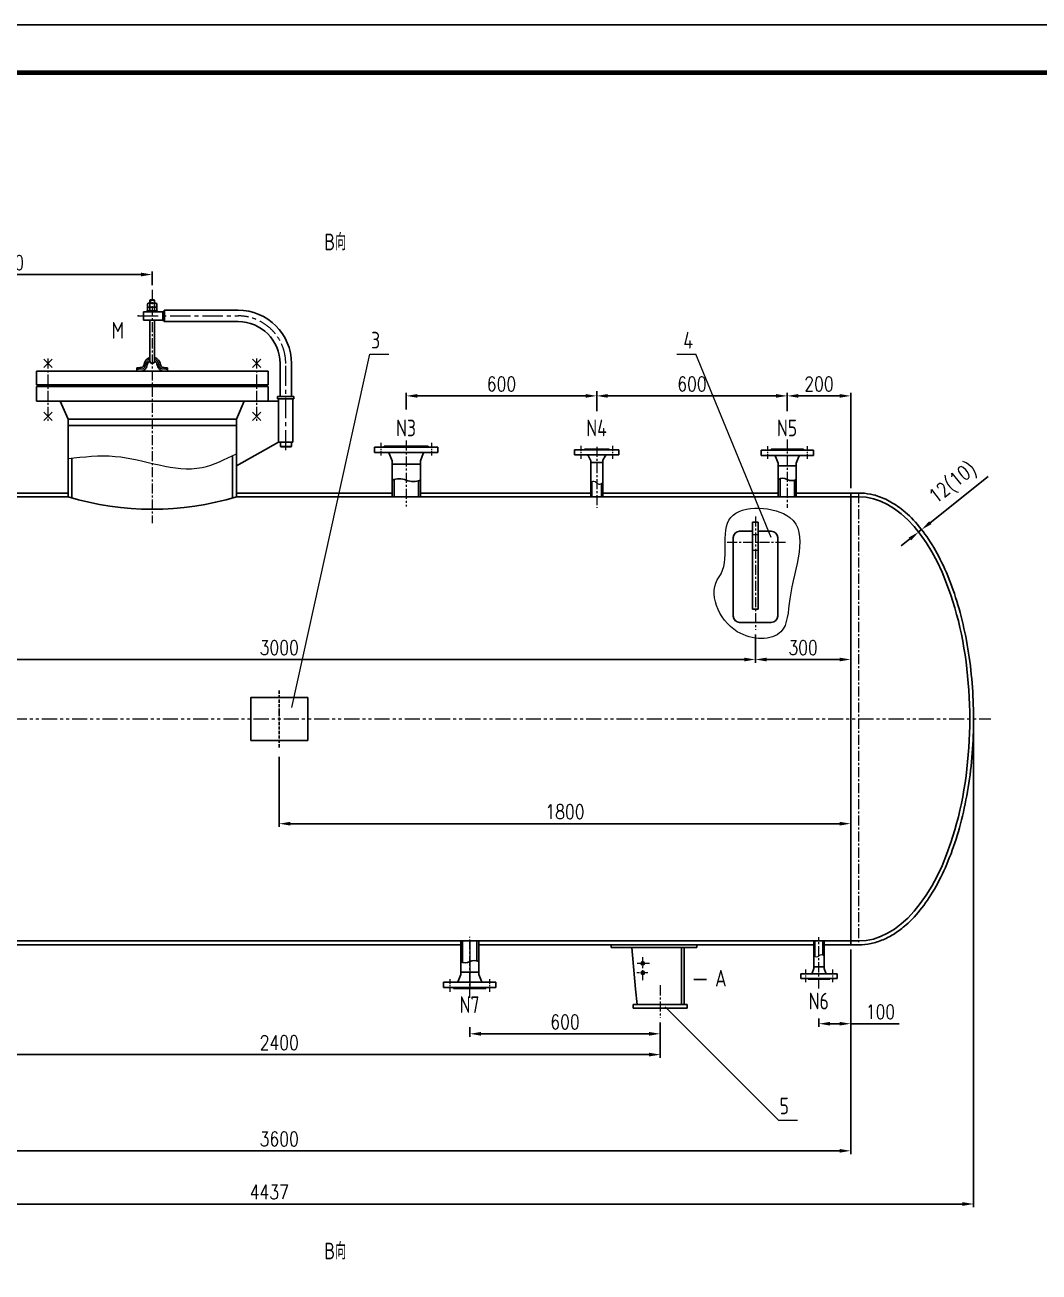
# Model space of a CAD drawing. Header units: millimetres. Extents: x 35105 to 485432, y -50286 to 1224.
# Drawn here: x 466963 to 470158, y -45296 to -41365 of the extents above; entities that cross this region are included whole.
import ezdxf
from ezdxf.enums import TextEntityAlignment as Align

# ---------------------------------------------------------------- set-up
doc = ezdxf.new("R2010")
doc.units = ezdxf.units.MM
for name, pattern in [('ACAD_ISO05W100', [33, 24, -3, 0, -3, 0, -3]), ('CENTER', [50.8, 31.75, -6.35, 6.35, -6.35]), ('CENTERX2', [101.6, 63.5, -12.7, 12.7, -12.7]), ('CONTINOUS', [0]), ('DASHDOT-M', [36, 30, -3, 0, -3]), ('DASHDOT-S', [14, 10, -2, 0, -2]), ('DASHED', [19.05, 12.7, -6.35]), ('PHANTOM2', [31.75, 15.875, -3.175, 3.175, -3.175, 3.175, -3.175])]:
    doc.linetypes.add(name, pattern=pattern)
doc.layers.get('0').update_dxf_attribs({"lineweight": 18})
doc.layers.get('Defpoints').update_dxf_attribs({"lineweight": 18})
for name, color, linetype, lineweight in [('3（中心线）', 1, 'CENTER', 20), ('明细', 6, 'Continuous', 18), ('虚线', 1, 'DASHED', 13), ('轴线', 3, 'PHANTOM2', 18), ('长点划线', 1, 'CENTERX2', 13)]:
    doc.layers.add(name, color=color, linetype=linetype, lineweight=lineweight)
for name, color, linetype in [('BORDER', 7, 'Continuous'), ('CDR_DIM', 7, 'Continuous'), ('CDR_DWG3', 1, 'DASHDOT-M'), ('DIM', 6, 'Continuous'), ('（1）细实线', 4, 'Continuous')]:
    doc.layers.add(name, color=color, linetype=linetype)
doc.styles.add('HZ', font='gbenor.shx', dxfattribs={"width": 0.9, "bigfont": 'gbcbig.shx'})
doc.styles.add('XW', font='romans.shx', dxfattribs={"width": 0.8, "bigfont": 'lytxt.shx'})
doc.dimstyles.new('15倍-基本式样', dxfattribs={"dimtxt": 45, "dimasz": 35, "dimexe": 10, "dimexo": 15, "dimgap": 15, "dimtad": 1, "dimdec": 1, "dimdsep": 46, "dimtxsty": 'XW', "dimcen": 0, "dimadec": 0, "dimazin": 0, "dimtfac": 1, "dimtdec": 1, "dimtmove": 0, "dimatfit": 3, "dimfxl": 1, "dimarcsym": 0})

# ---------------------------------------------------------------- blocks, each defined once
blk = doc.blocks.new('*D149')
at = {"color": 0, "lineweight": -2, "transparency": 16777216}
for p, q in [((466564.5, -44509.9), (466564.5, -44621)), ((468964.5, -44509.9), (468964.5, -44621)), ((466599.5, -44611), (468929.5, -44611))]:
    blk.add_line(p, q, dxfattribs=at)
at = {"color": 0, "transparency": 16777216}
for points in [[(466599.5, -44605.1), (466599.5, -44616.8), (466564.5, -44611)], [(468929.5, -44605.1), (468929.5, -44616.8), (468964.5, -44611)]]:
    blk.add_solid(points, dxfattribs=at)
at = {"layer": 'Defpoints', "color": 0, "transparency": 16777216}
for p in [(466564.5, -44494.9), (468964.5, -44494.9), (468964.5, -44611)]:
    blk.add_point(p, dxfattribs=at)
at = {"color": 0, "transparency": 16777216, "insert": (467764.5, -44573.5), "char_height": 45, "attachment_point": 5, "style": 'XW'}
blk.add_mtext('2400', dxfattribs=at)
blk = doc.blocks.new('*D152')
at = {"color": 0, "lineweight": -2, "transparency": 16777216}
for p, q in [((469364.5, -42582), (469364.5, -42524.7)), ((469564.5, -42825.9), (469564.5, -42524.7)), ((469529.5, -42534.7), (469399.5, -42534.7))]:
    blk.add_line(p, q, dxfattribs=at)
at = {"color": 0, "transparency": 16777216}
for points in [[(469399.5, -42528.9), (469399.5, -42540.5), (469364.5, -42534.7)], [(469529.5, -42528.9), (469529.5, -42540.5), (469564.5, -42534.7)]]:
    blk.add_solid(points, dxfattribs=at)
at = {"layer": 'Defpoints', "color": 0, "transparency": 16777216}
for p in [(469364.5, -42534.7), (469364.5, -42597), (469564.5, -42840.9)]:
    blk.add_point(p, dxfattribs=at)
at = {"color": 0, "transparency": 16777216, "insert": (469464.5, -42497.2), "char_height": 45, "attachment_point": 5, "style": 'XW'}
blk.add_mtext('200', dxfattribs=at)
blk = doc.blocks.new('*D153')
at = {"color": 0, "lineweight": -2, "transparency": 16777216}
for p, q in [((468764.5, -42582.8), (468764.5, -42524.7)), ((469364.5, -42582.8), (469364.5, -42524.7)), ((469329.5, -42534.7), (468799.5, -42534.7))]:
    blk.add_line(p, q, dxfattribs=at)
at = {"color": 0, "transparency": 16777216}
for points in [[(468799.5, -42528.9), (468799.5, -42540.5), (468764.5, -42534.7)], [(469329.5, -42528.9), (469329.5, -42540.5), (469364.5, -42534.7)]]:
    blk.add_solid(points, dxfattribs=at)
at = {"layer": 'Defpoints', "color": 0, "transparency": 16777216}
for p in [(468764.5, -42534.7), (468764.5, -42597.8), (469364.5, -42597.8)]:
    blk.add_point(p, dxfattribs=at)
at = {"color": 0, "transparency": 16777216, "insert": (469064.5, -42497.2), "char_height": 45, "attachment_point": 5, "style": 'XW'}
blk.add_mtext('600', dxfattribs=at)
blk = doc.blocks.new('*D154')
at = {"color": 0, "lineweight": -2, "transparency": 16777216}
for p, q in [((468164.5, -42577.1), (468164.5, -42524.7)), ((468764.5, -42519.7), (468764.5, -42524.7)), ((468729.5, -42534.7), (468199.5, -42534.7))]:
    blk.add_line(p, q, dxfattribs=at)
at = {"color": 0, "transparency": 16777216}
for points in [[(468199.5, -42528.9), (468199.5, -42540.5), (468164.5, -42534.7)], [(468729.5, -42528.9), (468729.5, -42540.5), (468764.5, -42534.7)]]:
    blk.add_solid(points, dxfattribs=at)
at = {"layer": 'Defpoints', "color": 0, "transparency": 16777216}
for p in [(468164.5, -42534.7), (468764.5, -42534.7), (468164.5, -42592.1)]:
    blk.add_point(p, dxfattribs=at)
at = {"color": 0, "transparency": 16777216, "insert": (468464.5, -42497.2), "char_height": 45, "attachment_point": 5, "style": 'XW'}
blk.add_mtext('600', dxfattribs=at)
blk = doc.blocks.new('*D157')
at = {"color": 0, "lineweight": -2, "transparency": 16777216}
for p, q in [((466464.5, -42335.1), (466464.5, -42142.2)), ((467329.5, -42152.2), (466499.5, -42152.2)), ((467364.5, -42185.8), (467364.5, -42142.2))]:
    blk.add_line(p, q, dxfattribs=at)
at = {"color": 0, "transparency": 16777216}
for points in [[(466499.5, -42146.3), (466499.5, -42158), (466464.5, -42152.2)], [(467329.5, -42146.3), (467329.5, -42158), (467364.5, -42152.2)]]:
    blk.add_solid(points, dxfattribs=at)
at = {"layer": 'Defpoints', "color": 0, "transparency": 16777216}
for p in [(466464.5, -42152.2), (467364.5, -42200.8), (466464.5, -42350.1)]:
    blk.add_point(p, dxfattribs=at)
at = {"color": 0, "transparency": 16777216, "insert": (466914.5, -42114.7), "char_height": 45, "attachment_point": 5, "style": 'XW'}
blk.add_mtext('900', dxfattribs=at)
blk = doc.blocks.new('*D162')
at = {"color": 0, "lineweight": -2, "transparency": 16777216}
for p, q in [((469564.5, -44279.9), (469564.5, -44523.7)), ((469464.5, -44497.3), (469464.5, -44523.7)), ((469499.5, -44513.7), (469529.5, -44513.7)), ((469564.5, -44513.7), (469716.9, -44513.7))]:
    blk.add_line(p, q, dxfattribs=at)
at = {"color": 0, "transparency": 16777216}
for points in [[(469499.5, -44507.9), (469499.5, -44519.5), (469464.5, -44513.7)], [(469529.5, -44507.9), (469529.5, -44519.5), (469564.5, -44513.7)]]:
    blk.add_solid(points, dxfattribs=at)
at = {"layer": 'Defpoints', "color": 0, "transparency": 16777216}
for p in [(469564.5, -44264.9), (469464.5, -44482.3), (469464.5, -44513.7)]:
    blk.add_point(p, dxfattribs=at)
at = {"color": 0, "transparency": 16777216, "insert": (469658.2, -44476.2), "char_height": 45, "attachment_point": 5, "style": 'XW'}
blk.add_mtext('100', dxfattribs=at)
blk = doc.blocks.new('*D163')
at = {"color": 0, "lineweight": -2, "transparency": 16777216}
for p, q in [((468364.5, -44524), (468364.5, -44555.4)), ((468964.5, -44509.9), (468964.5, -44555.4)), ((468399.5, -44545.4), (468929.5, -44545.4))]:
    blk.add_line(p, q, dxfattribs=at)
at = {"color": 0, "transparency": 16777216}
for points in [[(468399.5, -44539.6), (468399.5, -44551.3), (468364.5, -44545.4)], [(468929.5, -44539.6), (468929.5, -44551.3), (468964.5, -44545.4)]]:
    blk.add_solid(points, dxfattribs=at)
at = {"layer": 'Defpoints', "color": 0, "transparency": 16777216}
for p in [(468964.5, -44494.9), (468364.5, -44509), (468964.5, -44545.4)]:
    blk.add_point(p, dxfattribs=at)
at = {"color": 0, "transparency": 16777216, "insert": (468664.5, -44507.9), "char_height": 45, "attachment_point": 5, "style": 'XW'}
blk.add_mtext('600', dxfattribs=at)
blk = doc.blocks.new('*D164')
at = {"color": 0, "lineweight": -2, "transparency": 16777216}
for p, q in [((469815.2, -42934.4), (469997.2, -42788.8)), ((469778.5, -42963.7), (469787.9, -42956.2)), ((469793.7, -42963.4), (469794.2, -42964)), ((469751.2, -42985.6), (469723.9, -43007.5)), ((469784.3, -42970.9), (469784.8, -42971.5))]:
    blk.add_line(p, q, dxfattribs=at)
at = {"color": 0, "transparency": 16777216}
for points in [[(469747.6, -42981), (469754.9, -42990.2), (469778.5, -42963.7)], [(469811.6, -42929.8), (469818.9, -42938.9), (469787.9, -42956.2)]]:
    blk.add_solid(points, dxfattribs=at)
at = {"layer": 'Defpoints', "color": 0, "transparency": 16777216}
for p in [(469774.9, -42959.2), (469784.3, -42951.7), (469787.9, -42956.2)]:
    blk.add_point(p, dxfattribs=at)
at = {"color": 0, "transparency": 16777216, "insert": (469889.1, -42812.2), "char_height": 45, "attachment_point": 5, "rotation": 38.6728, "style": 'XW'}
blk.add_mtext('12(10)', dxfattribs=at)
blk = doc.blocks.new('*D166')
at = {"color": 0, "lineweight": -2, "transparency": 16777216}
for p, q in [((467764.5, -43672.6), (467764.5, -43893.1)), ((469564.5, -43868.1), (469564.5, -43873.1)), ((469529.5, -43883.1), (467799.5, -43883.1))]:
    blk.add_line(p, q, dxfattribs=at)
at = {"color": 0, "transparency": 16777216}
for points in [[(467799.5, -43877.3), (467799.5, -43889), (467764.5, -43883.1)], [(469529.5, -43877.3), (469529.5, -43889), (469564.5, -43883.1)]]:
    blk.add_solid(points, dxfattribs=at)
at = {"layer": 'Defpoints', "color": 0, "transparency": 16777216}
for p in [(467764.5, -43657.6), (467764.5, -43883.1), (469564.5, -43883.1)]:
    blk.add_point(p, dxfattribs=at)
at = {"color": 0, "transparency": 16777216, "insert": (468664.5, -43845.6), "char_height": 45, "attachment_point": 5, "style": 'XW'}
blk.add_mtext('1800', dxfattribs=at)
blk = doc.blocks.new('*D197')
at = {"color": 0, "lineweight": -2, "transparency": 16777216}
for p, q in [((465964.5, -44279.9), (465964.5, -44924.3)), ((469564.5, -44279.9), (469564.5, -44924.3)), ((465999.5, -44914.3), (469529.5, -44914.3))]:
    blk.add_line(p, q, dxfattribs=at)
at = {"color": 0, "transparency": 16777216}
for points in [[(465999.5, -44908.5), (465999.5, -44920.1), (465964.5, -44914.3)], [(469529.5, -44908.5), (469529.5, -44920.1), (469564.5, -44914.3)]]:
    blk.add_solid(points, dxfattribs=at)
at = {"layer": 'Defpoints', "color": 0, "transparency": 16777216}
for p in [(465964.5, -44264.9), (469564.5, -44264.9), (469564.5, -44914.3)]:
    blk.add_point(p, dxfattribs=at)
at = {"color": 0, "transparency": 16777216, "insert": (467764.5, -44876.8), "char_height": 45, "attachment_point": 5, "style": 'XW'}
blk.add_mtext('3600', dxfattribs=at)
blk = doc.blocks.new('*D199')
at = {"color": 0, "lineweight": -2, "transparency": 16777216}
for p, q in [((469264.5, -43286.6), (469264.5, -43375.6)), ((469564.5, -43379.3), (469564.5, -43355.6)), ((469529.5, -43365.6), (469299.5, -43365.6))]:
    blk.add_line(p, q, dxfattribs=at)
at = {"color": 0, "transparency": 16777216}
for points in [[(469299.5, -43359.8), (469299.5, -43371.5), (469264.5, -43365.6)], [(469529.5, -43359.8), (469529.5, -43371.5), (469564.5, -43365.6)]]:
    blk.add_solid(points, dxfattribs=at)
at = {"layer": 'Defpoints', "color": 0, "transparency": 16777216}
for p in [(469264.5, -43271.6), (469264.5, -43365.6), (469564.5, -43394.3)]:
    blk.add_point(p, dxfattribs=at)
at = {"color": 0, "transparency": 16777216, "insert": (469414.5, -43328.1), "char_height": 45, "attachment_point": 5, "style": 'XW'}
blk.add_mtext('300', dxfattribs=at)
blk = doc.blocks.new('*D251')
at = {"color": 0, "lineweight": -2, "transparency": 16777216}
for p, q in [((466264.5, -43286.6), (466264.5, -43375.6)), ((469264.5, -43286.6), (469264.5, -43375.6)), ((469229.5, -43365.6), (466299.5, -43365.6))]:
    blk.add_line(p, q, dxfattribs=at)
at = {"color": 0, "transparency": 16777216}
for points in [[(466299.5, -43359.8), (466299.5, -43371.5), (466264.5, -43365.6)], [(469229.5, -43359.8), (469229.5, -43371.5), (469264.5, -43365.6)]]:
    blk.add_solid(points, dxfattribs=at)
at = {"layer": 'Defpoints', "color": 0, "transparency": 16777216}
for p in [(466264.5, -43271.6), (469264.5, -43271.6), (466264.5, -43365.6)]:
    blk.add_point(p, dxfattribs=at)
at = {"color": 0, "transparency": 16777216, "insert": (467764.5, -43328.1), "char_height": 45, "attachment_point": 5, "style": 'XW'}
blk.add_mtext('3000', dxfattribs=at)
blk = doc.blocks.new('*D253')
at = {"color": 0, "lineweight": -2, "transparency": 16777216}
for p, q in [((469951.5, -43567.9), (469951.5, -45091.9)), ((465514.5, -44367.9), (465514.5, -45091.9)), ((465549.5, -45081.9), (469916.5, -45081.9))]:
    blk.add_line(p, q, dxfattribs=at)
at = {"color": 0, "transparency": 16777216}
for points in [[(465549.5, -45076), (465549.5, -45087.7), (465514.5, -45081.9)], [(469916.5, -45076), (469916.5, -45087.7), (469951.5, -45081.9)]]:
    blk.add_solid(points, dxfattribs=at)
at = {"layer": 'Defpoints', "color": 0, "transparency": 16777216}
for p in [(469951.5, -43552.9), (465514.5, -44352.9), (469951.5, -45081.9)]:
    blk.add_point(p, dxfattribs=at)
at = {"color": 0, "transparency": 16777216, "insert": (467733, -45044.4), "char_height": 45, "attachment_point": 5, "style": 'XW'}
blk.add_mtext('4437', dxfattribs=at)

msp = doc.modelspace()

# ---------------------------------------------------------------- linework, layer by layer
at = {"color": 1}
for p, q in [((467358.49723, -42231.83337), (467358.49723, -42242.58337)), ((467370.49723, -42231.83337), (467370.49723, -42242.58337))]:
    msp.add_line(p, q, dxfattribs=at)
msp.add_line((467706.16833, -42300.58337), (467706.22343, -42300.58337))
for points in [[(467947.03811, -42267.94881, 0, 11.7, 0), (467947.03811, -42232.94881, 0, 0, 0), (467947.03811, -42125.85715, 0, 0, 0)], [(469070.1364, -44374.38696, 5, 5, 0), (469110.72209, -44374.38696, 0, 0, 0), (469110.72209, -44394.36991, 12.5, 0, 0), (469110.72209, -44431.86991, 0, 0, 0)]]:
    msp.add_lwpolyline(points, format="xyseb")
at = {"color": 1, "linetype": 'ACAD_ISO05W100', "ltscale": 0.1}
for centre, radius, start, end in [((467364.49723, -42760.58337), 312.5, 96.23559732, 98.88199989), ((467328.92516, -42435.02097), 15, 276.23559732, 354.2811199), ((467364.49723, -42438.58337), 20.75, 111.18901309, 174.2811199), ((467364.49723, -42438.58337), 20.75, 5.7188801, 68.81098691), ((467400.06929, -42435.02097), 15, 185.7188801, 263.76440268), ((467364.49723, -42760.58337), 312.5, 81.11800011, 83.76440268)]:
    msp.add_arc(centre, radius, start, end, dxfattribs=at)
for centre, start, end in [((469456.49723, -44290.22576), 228.88790956, 311.11209044), ((469472.49723, -44308.55909), 48.88790956, 131.11209044)]:
    msp.add_arc(centre, 12.16667, start, end)
for points in [[(467099.49723, -42732.33477), (467247.65777, -42725.25904), (467521.3114, -42760.51664), (467629.49723, -42716.86574)], [(468745.49723, -42808.88898), (468755.75011, -42803.44056), (468771.30093, -42812.72335), (468783.49723, -42808.08169)]]:
    msp.add_spline(points, degree=3)
at = {"start_tangent": (-0.6029849752, -0.7977525429), "end_tangent": (-0.6029849752, -0.7977525429)}
msp.add_spline([(469150.09856, -43105.23417), (469207.23977, -43277.98221), (469344.9632, -43277.98221), (469372.80004, -43174.04065), (469372.80004, -42917.84651), (469186.72705, -42917.84651), (469150.09856, -43105.23417)], degree=3, dxfattribs=at)
at = {"color": 0, "linetype": 'ByBlock'}
msp.add_point((467319.74723, -42282.58337), dxfattribs=at)
at = {"layer": '3（中心线）'}
for p, q in [((467364.49723, -42200.8466), (467364.49723, -42936.2984)), ((467035.77339, -42416.89243), (467035.77339, -42613.89243)), ((467693.22106, -42416.89243), (467693.22106, -42613.89243)), ((468164.49723, -42675.14705), (468164.49723, -42883.74185)), ((469364.49723, -42672.34483), (469364.49723, -42887.59085)), ((468764.49723, -42695.27358), (468764.49723, -42887.34487)), ((469589.49723, -42840.89243), (469589.49723, -44264.89243)), ((469264.49723, -42914.69175), (469264.49723, -43271.61947)), ((469359.31978, -42997.25741), (469168.44816, -42997.25741)), ((468364.49723, -44432.54903), (468364.49723, -44239.48665)), ((469464.49723, -44402.54903), (469464.49723, -44240.5486)), ((468909.49723, -44376.71321), (468909.49723, -44304.10112)), ((468964.49723, -44392.59581), (468964.49723, -44494.89243))]:
    msp.add_line(p, q, dxfattribs=at)
at = {"layer": '3（中心线）', "ltscale": 0.5}
for p, q in [((468084.49723, -42682.89243), (468084.49723, -42722.89243)), ((468244.49723, -42682.89243), (468244.49723, -42722.89243)), ((468714.49723, -42692.27358), (468714.49723, -42735.01027)), ((468814.49723, -42692.27358), (468814.49723, -42735.01027)), ((469301.99723, -42692.89243), (469301.99723, -42732.89243)), ((469426.99723, -42692.89243), (469426.99723, -42732.89243)), ((468930.44948, -44323.30311), (468892.11385, -44323.30311)), ((468301.99723, -44372.89243), (468301.99723, -44412.89243)), ((468426.99723, -44372.89243), (468426.99723, -44412.89243)), ((468925.02005, -44353.30311), (468890.54054, -44353.30311)), ((469421.99723, -44342.89243), (469421.99723, -44382.89243)), ((469506.99723, -44342.89243), (469506.99723, -44382.89243))]:
    msp.add_line(p, q, dxfattribs=at)
at = {"layer": 'BORDER', "color": 4, "linetype": 'Continuous', "lineweight": -3, "ltscale": 5, "const_width": 15.01786}
msp.add_lwpolyline([(464158.99123, -41515.64849), (476248.36623, -41515.64849), (476248.36623, -50135.89849), (464158.99123, -50135.89849)], close=True, dxfattribs=at)
at = {"layer": 'CDR_DIM', "linetype": 'CONTINOUS'}
for centre, radius, start, end in [((468142.24723, -42860.27524), 63.88281, 69.6169963, 110.3830037), ((468186.74723, -42740.50962), 63.88281, 249.6169963, 290.3830037), ((469350.24723, -42821.27524), 27.38281, 58.64095176, 121.35904824), ((469378.74723, -42774.50962), 27.38281, 238.64095176, 301.35904824), ((468350.24723, -44294.50962), 27.38281, 238.64095176, 301.35904824), ((468378.74723, -44341.27524), 27.38281, 58.64095176, 121.35904824)]:
    msp.add_arc(centre, radius, start, end, dxfattribs=at)
at = {"layer": 'CDR_DWG3', "linetype": 'DASHDOT-S'}
msp.add_line((467764.49723, -43642.89243), (467764.49723, -43462.89243), dxfattribs=at)
at = {"layer": 'DIM', "color": 0}
msp.add_lwpolyline([(463783.5448, -50286.07707), (476398.5448, -50286.07707), (476398.5448, -41365.46992), (463783.5448, -41365.46992)], close=True, dxfattribs=at)
at = {"layer": '明细'}
for p, q in [((467803.97963, -43516.7572), (468050.1332, -42403.55994)), ((468050.1332, -42403.55994), (468110.1332, -42403.55994)), ((469016.45688, -42403.55994), (469076.45688, -42403.55994)), ((469314.49723, -42981.4868), (469076.45688, -42403.55994)), ((468364.49723, -44252.89243), (468364.49723, -44402.89243)), ((468980.32182, -44460.25532), (469337.30238, -44817.23588)), ((469337.30238, -44817.23588), (469397.30238, -44817.23588))]:
    msp.add_line(p, q, dxfattribs=at)
at = {"layer": '虚线', "ltscale": 0.5}
for p, q in [((469273.49723, -42972.26003), (469255.49723, -42972.26003)), ((469273.49723, -43022.25479), (469255.49723, -43022.25479))]:
    msp.add_line(p, q, dxfattribs=at)
at = {"layer": '轴线', "ltscale": 3}
msp.add_line((466921.65371, -43552.89388), (470005.82796, -43552.89388), dxfattribs=at)
at = {"layer": '长点划线'}
for p, q in [((467319.74723, -42282.58337), (467634.92227, -42282.58337)), ((467784.92227, -42706.28283), (467784.92227, -42432.58337))]:
    msp.add_line(p, q, dxfattribs=at)
msp.add_arc((467634.92227, -42432.58337), 150, 0, 90, dxfattribs=at)
at = {"layer": '（1）细实线'}
for p, q in [((467349.74723, -42245.08337), (467349.74723, -42254.58337)), ((467349.74723, -42254.58337), (467364.49723, -42254.58337)), ((467349.74723, -42257.08337), (467349.74723, -42266.58337)), ((467352.24723, -42242.58337), (467364.49723, -42242.58337)), ((467352.24723, -42242.58337), (467353.24723, -42242.58337)), ((467352.24723, -42254.58337), (467353.24723, -42254.58337)), ((467358.49723, -42231.83337), (467356.99723, -42233.33337)), ((467356.99723, -42233.33337), (467371.99723, -42233.33337)), ((467356.99723, -42233.33337), (467356.99723, -42242.58337)), ((467356.99723, -42245.08337), (467356.99723, -42254.58337)), ((467356.99723, -42257.08337), (467356.99723, -42266.58337)), ((467358.49723, -42231.83337), (467370.49723, -42231.83337)), ((467375.74723, -42242.58337), (467364.49723, -42242.58337)), ((467379.24723, -42254.58337), (467364.49723, -42254.58337)), ((467370.49723, -42231.83337), (467371.99723, -42233.33337)), ((467371.99723, -42233.33337), (467371.99723, -42242.58337)), ((467371.99723, -42245.08337), (467371.99723, -42254.58337)), ((467371.99723, -42257.08337), (467371.99723, -42266.58337)), ((467379.24723, -42245.08337), (467379.24723, -42254.58337)), ((467379.24723, -42257.08337), (467379.24723, -42266.58337)), ((467336.74723, -42269.58337), (467336.74723, -42295.58337)), ((467336.74723, -42269.58337), (467398.24723, -42269.58337)), ((467336.74723, -42295.58337), (467398.24723, -42295.58337)), ((467347.49723, -42266.58337), (467381.49723, -42266.58337)), ((467347.49723, -42266.58337), (467347.49723, -42269.58337)), ((467356.99723, -42295.58337), (467356.99723, -42424.73373)), ((467371.99723, -42295.58337), (467371.99723, -42424.73373)), ((467381.49723, -42266.58337), (467381.49723, -42269.58337)), ((467398.24723, -42269.58337), (467403.24723, -42264.58337)), ((467398.24723, -42295.58337), (467398.24723, -42269.58337)), ((467398.24723, -42295.58337), (467403.24723, -42300.58337)), ((467403.24723, -42264.58337), (467403.24723, -42300.58337)), ((467403.24723, -42264.58337), (467634.92227, -42264.58337)), ((467403.24723, -42300.58337), (467634.92227, -42300.58337)), ((467049.03164, -42445.15068), (467022.51514, -42418.63418)), ((467022.51514, -42445.15068), (467049.03164, -42418.63418)), ((467316.24723, -42456.89243), (467316.24723, -42446.77102)), ((467412.74723, -42456.89243), (467412.74723, -42446.77102)), ((467679.96281, -42445.15068), (467706.47931, -42418.63418)), ((467706.47931, -42445.15068), (467679.96281, -42418.63418)), ((467766.92227, -42536.55687), (467766.92227, -42432.58337)), ((467802.92227, -42536.55687), (467802.92227, -42432.58337)), ((466999.49723, -42456.89243), (467729.49723, -42456.89243)), ((466999.49723, -42499.39243), (466999.49723, -42456.89243)), ((467729.49723, -42499.39243), (467729.49723, -42456.89243)), ((467076.99723, -42499.39243), (466999.49723, -42499.39243)), ((466999.49723, -42504.89243), (466999.49723, -42550.89243)), ((466999.49723, -42504.89243), (467056.99723, -42504.89243)), ((467056.99723, -42502.89243), (467076.49723, -42502.89243)), ((467056.99723, -42502.89243), (467056.99723, -42504.89243)), ((467056.99723, -42504.89243), (467671.99723, -42504.89243)), ((467671.99723, -42502.89243), (467076.49723, -42502.89243)), ((467076.99723, -42499.39243), (467651.99723, -42499.39243)), ((467076.99723, -42499.39243), (467076.99723, -42502.89243)), ((467651.99723, -42499.39243), (467651.99723, -42502.89243)), ((467651.99723, -42499.39243), (467729.49723, -42499.39243)), ((467671.99723, -42502.89243), (467671.99723, -42504.89243)), ((467671.99723, -42504.89243), (467729.49723, -42504.89243)), ((467729.49723, -42504.89243), (467729.49723, -42550.89243)), ((466999.49723, -42550.89243), (467729.49723, -42550.89243)), ((467099.49723, -42607.89243), (467074.49723, -42550.89243)), ((467629.49723, -42607.89243), (467654.49723, -42550.89243)), ((467729.49723, -42550.89243), (467762.42227, -42550.89243)), ((467759.13683, -42536.55687), (467759.13683, -42544.05681)), ((467766.92227, -42536.55687), (467759.13683, -42536.55687)), ((467759.13683, -42544.05681), (467810.70771, -42544.05681)), ((467762.42227, -42544.05681), (467762.42227, -42680.89243)), ((467766.92227, -42536.55687), (467810.70771, -42536.55687)), ((467807.42227, -42544.05681), (467807.42227, -42680.89243)), ((467810.70771, -42536.55687), (467810.70771, -42544.05681)), ((467022.51514, -42612.15068), (467049.03164, -42585.63418)), ((467049.03164, -42612.15068), (467022.51514, -42585.63418)), ((467099.49723, -42852.89243), (467099.49723, -42607.89243)), ((467099.49723, -42607.89243), (467629.49723, -42607.89243)), ((467629.49723, -42852.89243), (467629.49723, -42607.89243)), ((467706.47931, -42612.15068), (467679.96281, -42585.63418)), ((467679.96281, -42612.15068), (467706.47931, -42585.63418)), ((467099.49723, -42627.89243), (467629.49723, -42627.89243)), ((467629.49723, -42755.42388), (467762.42227, -42680.89243)), ((467807.42227, -42680.89243), (467762.42227, -42680.89243)), ((467768.22691, -42694.04757), (467768.22691, -42680.89243)), ((467802.92227, -42694.04757), (467802.92227, -42680.89243)), ((467617.49723, -42855.33328), (467617.49723, -42722.97352)), ((467802.92227, -42694.04757), (467768.22691, -42694.04757)), ((467768.22691, -42694.04757), (467769.22691, -42695.04757)), ((467801.92227, -42695.04757), (467769.22691, -42695.04757)), ((467802.92227, -42694.04757), (467801.92227, -42695.04757)), ((468064.49723, -42695.89243), (468064.49723, -42712.89243)), ((468264.49723, -42695.89243), (468064.49723, -42695.89243)), ((468064.49723, -42712.89243), (468264.49723, -42712.89243)), ((468095.49723, -42692.89243), (468095.49723, -42695.89243)), ((468233.49723, -42692.89243), (468095.49723, -42692.89243)), ((468119.99723, -42739.89243), (468110.98485, -42716.71775)), ((468208.99723, -42739.89243), (468218.0096, -42716.71775)), ((468233.49723, -42695.89243), (468233.49723, -42692.89243)), ((468264.49723, -42712.89243), (468264.49723, -42695.89243)), ((468694.49723, -42720.89243), (468694.49723, -42704.89243)), ((468694.49723, -42704.89243), (468834.49723, -42704.89243)), ((468834.49723, -42720.89243), (468694.49723, -42720.89243)), ((468725.49723, -42702.89243), (468803.49723, -42702.89243)), ((468725.49723, -42702.89243), (468725.49723, -42704.89243)), ((468745.49723, -42738.89243), (468738.15559, -42724.20915)), ((468784.13066, -42737.62555), (468790.83887, -42724.20915)), ((468803.49723, -42702.89243), (468803.49723, -42704.89243)), ((468834.49723, -42704.89243), (468834.49723, -42720.89243)), ((469281.99723, -42705.89243), (469446.99723, -42705.89243)), ((469281.99723, -42722.89243), (469281.99723, -42705.89243)), ((469446.99723, -42722.89243), (469281.99723, -42722.89243)), ((469313.49723, -42702.89243), (469415.49723, -42702.89243)), ((469313.49723, -42705.89243), (469313.49723, -42702.89243)), ((469335.99723, -42746.89243), (469327.74796, -42726.05219)), ((469392.99723, -42746.89243), (469401.24649, -42726.05219)), ((469415.49723, -42702.89243), (469415.49723, -42705.89243)), ((469446.99723, -42705.89243), (469446.99723, -42722.89243)), ((467111.49723, -42855.33328), (467111.49723, -42730.92852)), ((468119.99723, -42749.89243), (468119.99723, -42739.89243)), ((468208.99723, -42749.89243), (468119.99723, -42749.89243)), ((468119.99723, -42852.89243), (468119.99723, -42749.89243)), ((468208.99723, -42749.89243), (468208.99723, -42739.89243)), ((468208.99723, -42852.89243), (468208.99723, -42749.89243)), ((468745.49723, -42738.89243), (468745.49723, -42744.89243)), ((468745.49723, -42852.89243), (468745.49723, -42744.89243)), ((468783.49723, -42744.89243), (468745.49723, -42744.89243)), ((468783.49723, -42740.30884), (468783.49723, -42744.89243)), ((468783.49723, -42852.89243), (468783.49723, -42744.89243)), ((469335.99723, -42754.89243), (469335.99723, -42746.89243)), ((469335.99723, -42852.89243), (469335.99723, -42754.89243)), ((469335.99723, -42754.89243), (469392.99723, -42754.89243)), ((469392.99723, -42754.89243), (469392.99723, -42746.89243)), ((469392.99723, -42852.89243), (469392.99723, -42754.89243)), ((468125.99723, -42852.89243), (468125.99723, -42798.49376)), ((468202.99723, -42852.89243), (468202.99723, -42802.29109)), ((468749.49723, -42852.89243), (468749.49723, -42805.77415)), ((469341.99723, -42852.89243), (469341.99723, -42795.16478)), ((469386.99723, -42852.89243), (469386.99723, -42800.62007)), ((466492.99723, -42840.89243), (467099.49723, -42840.89243)), ((467629.49723, -42840.89243), (468119.99723, -42840.89243)), ((468208.99723, -42840.89243), (468745.49723, -42840.89243)), ((468779.49723, -42852.89243), (468779.49723, -42810.58676)), ((468783.49723, -42840.89243), (469335.99723, -42840.89243)), ((469392.99723, -42840.89243), (469564.49723, -42840.89243)), ((469564.49723, -44264.89243), (469564.49723, -42840.89243)), ((469564.49723, -42840.89243), (469589.49723, -42840.89243)), ((466492.99723, -42852.89243), (467099.49723, -42852.89243)), ((467629.49723, -42852.89243), (468779.99723, -42852.89243)), ((468779.99723, -42852.89243), (469564.49723, -42852.89243)), ((469589.49723, -42852.89243), (469564.49723, -42852.89243)), ((469255.49723, -42961.4868), (469214.49723, -42961.4868)), ((469273.49723, -42932.25841), (469255.49723, -42932.25841)), ((469255.49723, -43206.52843), (469255.49723, -42932.25841)), ((469273.49723, -43206.52843), (469273.49723, -42932.25841)), ((469314.49723, -42961.4868), (469273.49723, -42961.4868)), ((469194.49723, -43228.59648), (469194.49723, -42981.4868)), ((469334.49723, -43228.59648), (469334.49723, -42981.4868)), ((469273.49723, -43206.52843), (469255.49723, -43206.52843)), ((469314.49723, -43248.59648), (469214.49723, -43248.59648)), ((465964.49723, -44252.89243), (469564.49723, -44252.89243)), ((468335.99723, -44252.89243), (468335.99723, -44350.89243)), ((468341.99723, -44252.89243), (468341.99723, -44320.62007)), ((468386.99723, -44252.89243), (468386.99723, -44315.16478)), ((468392.99723, -44252.89243), (468392.99723, -44350.89243)), ((469448.49723, -44252.89243), (469448.49723, -44333.89243)), ((469451.99723, -44252.89243), (469451.99723, -44301.52964)), ((469476.99723, -44252.89243), (469476.99723, -44297.25521)), ((469480.49723, -44252.89243), (469480.49723, -44333.89243)), ((469589.49723, -44252.89243), (469564.49723, -44252.89243)), ((466080.49723, -44264.89243), (468335.99723, -44264.89243)), ((468392.99723, -44264.89243), (469448.49723, -44264.89243)), ((468809.49723, -44264.89243), (468809.49723, -44272.89243)), ((468809.49723, -44272.89243), (468809.49723, -44264.89243)), ((468809.49723, -44272.89243), (469079.49723, -44272.89243)), ((468809.49723, -44272.89243), (469079.49723, -44272.89243)), ((468875.13359, -44272.89243), (468881.67904, -44344.89243)), ((468875.13359, -44272.89243), (468887.13359, -44404.89243)), ((469031.49723, -44452.89243), (469031.49723, -44272.89243)), ((469039.49723, -44272.89243), (469039.49723, -44452.89243)), ((469079.49723, -44272.89243), (469079.49723, -44264.89243)), ((469079.49723, -44272.89243), (469079.49723, -44264.89243)), ((469480.49723, -44264.89243), (469564.49723, -44264.89243)), ((469564.49723, -44264.89243), (469589.49723, -44264.89243)), ((469448.49723, -44339.89243), (469442.98043, -44354.32098)), ((469448.49723, -44333.89243), (469480.49723, -44333.89243)), ((469448.49723, -44333.89243), (469448.49723, -44339.89243)), ((469480.49723, -44333.89243), (469480.49723, -44339.89243)), ((469480.49723, -44339.89243), (469486.01403, -44354.32098)), ((468335.99723, -44358.89243), (468327.74796, -44379.73267)), ((468335.99723, -44350.89243), (468335.99723, -44358.89243)), ((468335.99723, -44350.89243), (468392.99723, -44350.89243)), ((468392.99723, -44350.89243), (468392.99723, -44358.89243)), ((468392.99723, -44358.89243), (468401.24649, -44379.73267)), ((469406.99723, -44356.89243), (469406.99723, -44370.89243)), ((469521.99723, -44356.89243), (469406.99723, -44356.89243)), ((469406.99723, -44370.89243), (469521.99723, -44370.89243)), ((469430.49723, -44370.89243), (469430.49723, -44372.89243)), ((469430.49723, -44372.89243), (469498.49723, -44372.89243)), ((469498.49723, -44372.89243), (469498.49723, -44370.89243)), ((469521.99723, -44370.89243), (469521.99723, -44356.89243)), ((468446.99723, -44382.89243), (468281.99723, -44382.89243)), ((468281.99723, -44382.89243), (468281.99723, -44399.89243)), ((468281.99723, -44399.89243), (468446.99723, -44399.89243)), ((468313.49723, -44399.89243), (468313.49723, -44402.89243)), ((468313.49723, -44402.89243), (468415.49723, -44402.89243)), ((468415.49723, -44402.89243), (468415.49723, -44399.89243)), ((468446.99723, -44399.89243), (468446.99723, -44382.89243)), ((468887.13359, -44404.89243), (468891.49723, -44452.89243)), ((468879.49723, -44464.89243), (468879.49723, -44452.89243)), ((468879.49723, -44452.89243), (469049.49723, -44452.89243)), ((469049.49723, -44452.89243), (469049.49723, -44464.89243)), ((469049.49723, -44464.89243), (468879.49723, -44464.89243))]:
    msp.add_line(p, q, dxfattribs=at)
msp.add_lwpolyline([(467674.49723, -43620.39388), (467854.49723, -43620.39388), (467854.49723, -43485.39388), (467674.49723, -43485.39388)], close=True, dxfattribs=at)
for centre in [(468909.49723, -44323.30311), (468909.49723, -44353.30311)]:
    msp.add_circle(centre, 5.5, dxfattribs=at)
for centre, radius, start, end in [((467352.24723, -42245.08337), 2.5, 90, 180), ((467352.24723, -42257.08337), 2.5, 90, 180), ((467354.49723, -42245.08337), 2.5, 0, 90), ((467354.49723, -42257.08337), 2.5, 0, 90), ((467359.49723, -42245.08337), 2.5, 90, 180), ((467359.49723, -42257.08337), 2.5, 90, 180), ((467369.49723, -42245.08337), 2.5, 0, 90), ((467369.49723, -42257.08337), 2.5, 0, 90), ((467374.49723, -42245.08337), 2.5, 90, 180), ((467374.49723, -42257.08337), 2.5, 90, 180), ((467376.74723, -42245.08337), 2.5, 0, 90), ((467376.74723, -42257.08337), 2.5, 0, 90), ((467634.92227, -42432.58337), 168, 0, 90), ((467634.92227, -42432.58337), 132, 0, 90), ((467364.49723, -42438.58337), 25.75, 106.93353337, 174.2811199), ((467364.49723, -42438.58337), 25.75, 5.7188801, 73.06646663), ((467364.49723, -42760.58337), 317.5, 96.23559732, 98.74102151), ((467325.68532, -42433.49432), 23.40643, 271.52822636, 351.35169589), ((467328.92516, -42435.02097), 10, 276.23559732, 354.2811199), ((467364.49723, -42438.58337), 15.75, 118.43689015, 174.2811199), ((467364.49723, -42424.73373), 7.5, 180, 0), ((467364.49723, -42438.58337), 15.75, 5.7188801, 61.56310985), ((467403.30914, -42433.49432), 23.40643, 188.64830411, 268.47177364), ((467400.06929, -42435.02097), 10, 185.7188801, 263.76440268), ((467364.49723, -42760.58337), 317.5, 81.25897849, 83.76440268), ((468105.39282, -42718.89243), 6, 21.25050551, 90), ((468223.60163, -42718.89243), 6, 90, 158.74949449), ((468732.78902, -42726.89243), 6, 26.56505118, 90), ((468796.20543, -42726.89243), 6, 90, 153.43494882), ((469323.09893, -42727.89243), 5, 21.59531045, 90), ((469405.89552, -42727.89243), 5, 90, 158.40468955), ((468789.49723, -42740.30884), 6, 153.43494882, 180), ((467364.49723, -41975.66234), 916.3829, 253.19110416, 286.80889584), ((469214.49723, -42981.4868), 20, 90, 180), ((469314.49723, -42981.4868), 20, 0, 90), ((469214.49723, -43228.59648), 20, 180, 270), ((469314.49723, -43228.59648), 20, 270, 0), ((468323.09893, -44377.89243), 5, 270, 338.40468955), ((468405.89552, -44377.89243), 5, 201.59531045, 270), ((469439.24422, -44352.89243), 4, 270, 339.07549826), ((469489.75023, -44352.89243), 4, 200.92450174, 270)]:
    msp.add_arc(centre, radius, start, end, dxfattribs=at)
msp.add_ellipse((469589.49723, -43552.89243), major_axis=(0, 700), ratio=0.5, start_param=3.1415926536, end_param=6.2831853072, dxfattribs=at)
msp.add_open_spline([(469589.49723, -44264.89243), (469589.66026, -44264.89243), (469589.8233, -44264.89221), (469602.90022, -44264.85801), (469615.81193, -44263.48344), (469641.41966, -44258.09139), (469654.11491, -44254.07499), (469679.11448, -44243.49734), (469691.41913, -44236.93701), (469715.50774, -44221.39449), (469727.29232, -44212.41255), (469756.16701, -44186.92348), (469772.85264, -44168.92449), (469804.47951, -44128.13358), (469819.42112, -44105.34062), (469847.26671, -44055.51425), (469860.17023, -44028.48065), (469883.66792, -43970.81685), (469894.26159, -43940.187), (469912.90592, -43876.06209), (469920.95622, -43842.56763), (469934.33125, -43773.51743), (469939.65575, -43737.9624), (469947.45655, -43665.64781), (469949.93272, -43628.889), (469951.97932, -43555.05456), (469951.54973, -43517.9797), (469947.79469, -43444.40903), (469944.46931, -43407.91397), (469934.99961, -43336.38388), (469928.85545, -43301.34957), (469913.88898, -43233.58447), (469905.06693, -43200.85435), (469884.94312, -43138.48233), (469873.64176, -43108.84097), (469848.80557, -43053.35391), (469835.27125, -43027.50844), (469806.2493, -42980.23095), (469790.76202, -42958.79853), (469758.13362, -42920.87668), (469740.99154, -42904.38603), (469709.28402, -42879.83992), (469694.97804, -42870.72706), (469665.74501, -42856.00452), (469650.81676, -42850.39638), (469623.43234, -42843.56676), (469611.03796, -42841.72094), (469595.57925, -42840.96662), (469592.53824, -42840.89243), (469589.49723, -42840.89243)], degree=3, knots=[3.1415926527, 3.1415926527, 3.1415926527, 3.1415926527, 3.142900445, 3.142900445, 3.2464878392, 3.2464878392, 3.3500752334, 3.3500752334, 3.4536626277, 3.4536626277, 3.5572500219, 3.5572500219, 3.7143583084, 3.7143583084, 3.8714665949, 3.8714665949, 4.0285748814, 4.0285748814, 4.1856831679, 4.1856831679, 4.3427914544, 4.3427914544, 4.4998997409, 4.4998997409, 4.6570080275, 4.6570080275, 4.814116314, 4.814116314, 4.9712246005, 4.9712246005, 5.128332887, 5.128332887, 5.2854411735, 5.2854411735, 5.44254946, 5.44254946, 5.5996577465, 5.5996577465, 5.756766033, 5.756766033, 5.9138743195, 5.9138743195, 6.0365005246, 6.0365005246, 6.1591267297, 6.1591267297, 6.2587921758, 6.2587921758, 6.2831853072, 6.2831853072, 6.2831853072, 6.2831853072], dxfattribs=at)

# ---------------------------------------------------------------- texts
at = {"color": 0, "style": 'HZ', "width": 0.9}
for s, p in [('B向', (467940.50436, -42046.72599)), ('M', (467256.2537, -42328.19538)), ('N3', (468163.82814, -42635.76432)), ('N4', (468763.82814, -42635.76432)), ('N5', (469363.82814, -42635.76432)), ('A', (469155.51543, -44370.09448)), ('N6', (469463.82814, -44442.29629)), ('N7', (468363.82814, -44453.51983)), ('B向', (467940.50436, -45227.29966))]:
    msp.add_text(s, height=52.5625, dxfattribs=at).set_placement(p, align=Align.MIDDLE)
at = {"layer": '明细', "style": 'HZ', "width": 0.9}
for s, p in [('3', (468068.16072, -42359.09651)), ('4', (469052.78278, -42359.09651)), ('5', (469355.3299, -44772.77245)), ('5', (469355.3299, -44772.77245))]:
    msp.add_text(s, height=52.5625, dxfattribs=at).set_placement(p, align=Align.MIDDLE)

# ---------------------------------------------------------------- dimensions: what is measured, and where the dimension line sits
for base, p1, p2, picture, middle in [((466464.49723, -42152.1663), (467364.49723, -42200.8466), (466464.49723, -42350.07015), '*D157', (466914.49723, -42114.6663)), ((468164.49723, -42534.68347), (468764.49723, -42534.68347), (468164.49723, -42592.13836), '*D154', (468464.49723, -42497.18347)), ((468764.49723, -42534.68347), (469364.49723, -42597.80891), (468764.49723, -42597.80891), '*D153', (469064.49723, -42497.18347)), ((469364.49723, -42534.68347), (469564.49723, -42840.89243), (469364.49723, -42597.01354), '*D152', (469464.49723, -42497.18347)), ((466264.49723, -43365.63298), (469264.49723, -43271.61947), (466264.49723, -43271.61947), '*D251', (467764.49723, -43328.13298)), ((469264.49723, -43365.63298), (469564.49723, -43394.28237), (469264.49723, -43271.61947), '*D199', (469414.49723, -43328.13298)), ((469951.49679, -45081.86132), (465514.49723, -44352.89243), (469951.49679, -43552.89246), '*D253', (467732.99701, -45044.36132)), ((467764.49723, -43883.14855), (469564.49723, -43883.14855), (467764.49723, -43657.56754), '*D166', (468664.49723, -43845.64855)), ((469564.49723, -44914.30707), (465964.49723, -44264.89243), (469564.49723, -44264.89243), '*D197', (467764.49723, -44876.80707)), ((468964.49723, -44610.96395), (466564.49723, -44494.89243), (468964.49723, -44494.89243), '*D149', (467764.49723, -44573.46395))]:
    dim = msp.add_linear_dim(base=base, p1=p1, p2=p2, dimstyle='15倍-基本式样')
    dim.commit()
    dim.dimension.update_dxf_attribs({"geometry": picture, "text_midpoint": middle})
dim = msp.add_aligned_dim(p1=(469774.92971, -42959.20971), p2=(469784.29829, -42951.71137), distance=-5.79252, text='12(10)', dimstyle='15倍-基本式样')
dim.commit()
dim.dimension.update_dxf_attribs({"geometry": '*D164', "text_midpoint": (469889.06355, -42812.15171)})
for base, p1, p2, picture, middle in [((469464.49723, -44513.71469), (469564.49723, -44264.89243), (469464.49723, -44482.28738), '*D162', (469658.21151, -44513.71469)), ((468964.49723, -44545.41674), (468364.49723, -44509.00337), (468964.49723, -44494.89243), '*D163', (468664.49723, -44545.41674))]:
    dim = msp.add_linear_dim(base=base, p1=p1, p2=p2, dimstyle='15倍-基本式样')
    dim.commit()
    dim.dimension.update_dxf_attribs({"geometry": picture, "text_midpoint": middle, "dimtype": 160})

doc.saveas('drawing.dxf')
